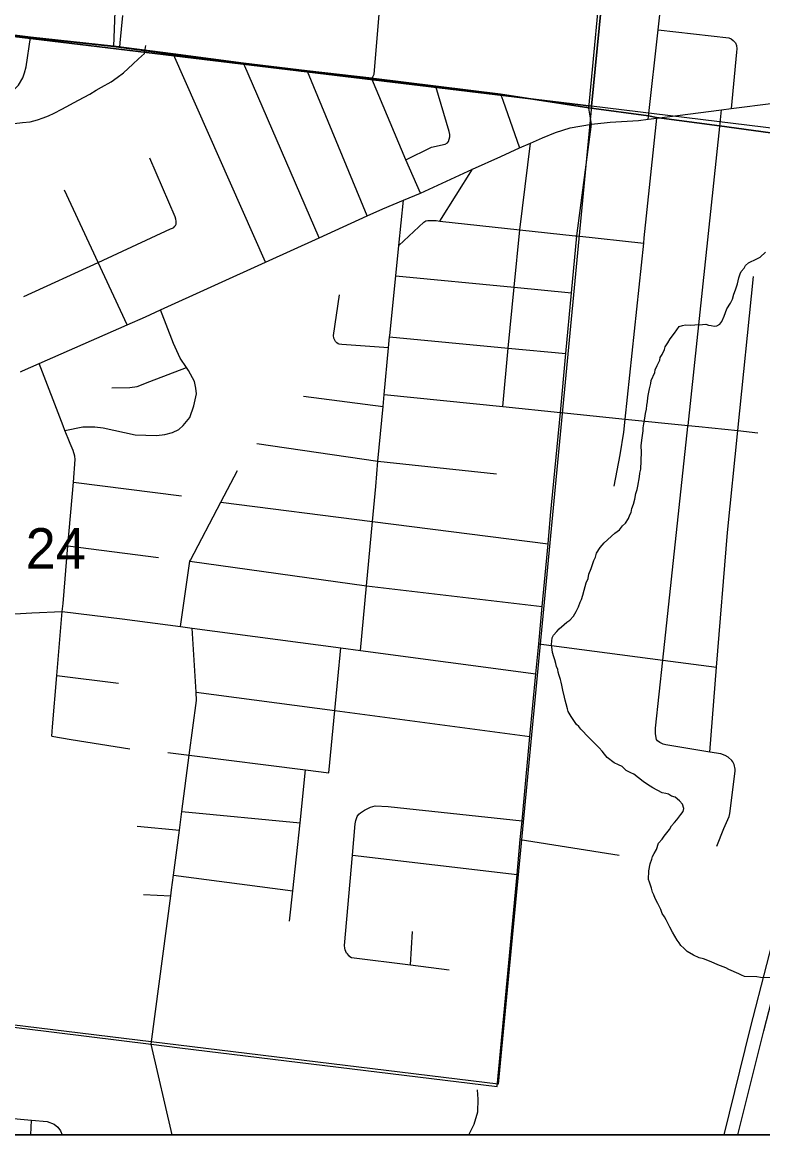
# Model space of a CAD drawing. Extents: x -18.8 to 34, y 0 to 22.
# Drawn here: x 26.484 to 27.251, y 14.1 to 15.251 of the extents above; entities that cross this region are included whole.
import ezdxf

# ---------------------------------------------------------------- set-up
doc = ezdxf.new("R2010")
doc.units = 0
for name, color, linetype in [('GM_X_City_Street', 7, 'Continuous'), ('GM_X_Corporation', 7, 'Continuous'), ('GM_X_County_Road', 7, 'Continuous'), ('GM_X_Interstate_Route', 7, 'Continuous'), ('GM_X_Minor_River', 7, 'Continuous'), ('GM_X_Section', 7, 'Continuous'), ('GM_X_Section_Text', 7, 'Continuous'), ('GM_X_State_Route', 7, 'Continuous'), ('GM_X_US_Route', 7, 'Continuous'), ('SH_Data', 7, 'Continuous')]:
    doc.layers.add(name, color=color, linetype=linetype)

msp = doc.modelspace()

# ---------------------------------------------------------------- linework, layer by layer
at = {"layer": 'GM_X_City_Street'}
for p, q in [((26.736, 15.0031), (26.6406, 15.218)), ((26.7915, 15.0283), (26.7136, 15.2083)), ((26.8413, 15.051), (26.7795, 15.2004)), ((26.9163, 15.0456), (26.9503, 15.0993)), ((26.7752, 14.8642), (26.8577, 14.8535)), ((26.727, 14.8152), (26.8524, 14.797)), ((26.8524, 14.797), (26.9751, 14.784)), ((26.5371, 14.7752), (26.649, 14.7613)), ((26.5315, 14.7094), (26.6252, 14.6975)), ((26.5201, 14.5751), (26.5837, 14.5672)), ((26.6494, 14.4344), (26.772, 14.4227)), ((26.603, 14.4194), (26.6469, 14.4152)), ((26.9997, 14.4055), (27.1019, 14.3893)), ((26.8259, 14.3895), (26.9965, 14.3694)), ((26.6407, 14.3685), (26.7642, 14.3525)), ((26.6096, 14.3485), (26.6379, 14.3474)), ((26.8861, 14.2758), (26.8882, 14.3105)), ((26.4932, 14.1), (26.4938, 14.1152))]:
    msp.add_line(p, q, dxfattribs=at)
for points in [[(26.8963, 15.0744), (26.8812, 15.109), (26.8462, 15.1929), (26.8485, 15.1975), (26.8535, 15.2593), (26.8555, 15.2999), (26.8567, 15.3119), (26.8612, 15.3601), (26.8647, 15.3971), (26.8672, 15.4241), (26.8704, 15.4585), (26.8743, 15.5003), (26.8746, 15.5028), (26.8805, 15.5609), (26.8814, 15.5692), (26.8867, 15.6209), (26.8911, 15.6641), (26.8918, 15.6706), (26.8927, 15.6799)], [(26.5789, 15.2261), (26.5845, 15.3712), (26.584, 15.3808), (26.583, 15.3869), (26.5816, 15.3903), (26.5618, 15.4174), (26.5597, 15.4247), (26.5584, 15.4306), (26.5581, 15.4354), (26.565, 15.5024), (26.5682, 15.533), (26.5681, 15.5357), (26.5675, 15.5383), (26.5659, 15.5403), (26.5642, 15.5415), (26.396, 15.5631), (26.3903, 15.5617), (26.3856, 15.5577), (26.382, 15.5513), (26.3761, 15.4987)], [(27.1321, 15.1509), (27.1324, 15.1537), (27.1424, 15.2433), (27.1501, 15.3116)], [(27.1424, 15.2433), (27.2154, 15.2352), (27.2181, 15.234), (27.22, 15.2325), (27.2223, 15.2301), (27.2233, 15.2274), (27.2238, 15.2239), (27.2236, 15.2203), (27.2179, 15.162)], [(26.4216, 15.1701), (26.4508, 15.169), (26.4582, 15.1706), (26.4634, 15.1725), (26.4723, 15.1779), (26.4802, 15.1862), (26.4847, 15.1938), (26.4867, 15.1989), (26.4884, 15.2053), (26.4929, 15.2355)], [(26.8812, 15.109), (26.9078, 15.122), (26.9219, 15.1252), (26.9242, 15.1264), (26.9253, 15.1278), (26.9262, 15.1303), (26.9267, 15.1327), (26.9266, 15.1352), (26.9259, 15.1384), (26.9123, 15.1847)], [(27.0968, 14.7713), (27.1029, 14.8035), (27.1067, 14.827), (27.1081, 14.8406), (27.1274, 15.0226), (27.128, 15.0281), (27.141, 15.1521)], [(27.2031, 14.3986), (27.2104, 14.4169), (27.2157, 14.4295), (27.2165, 14.4325), (27.2219, 14.4761), (27.2221, 14.4784), (27.2211, 14.4833), (27.2198, 14.4859), (27.2186, 14.4874), (27.2147, 14.4906), (27.2116, 14.4924), (27.2072, 14.4942), (27.1957, 14.4961), (27.1504, 14.5035), (27.1475, 14.5043), (27.144, 14.5059), (27.1418, 14.5075), (27.1408, 14.5091), (27.1402, 14.5109), (27.1396, 14.5154), (27.1396, 14.5208), (27.1472, 14.5912), (27.1732, 14.8331), (27.1733, 14.8339), (27.2061, 15.1435), (27.2079, 15.1607)], [(26.9815, 14.8535), (26.9873, 14.9141), (26.9935, 14.9771), (26.9993, 15.0365), (27.0103, 15.1263)], [(26.6435, 15.0422), (26.6435, 15.0453), (26.6432, 15.0475), (26.6425, 15.0498), (26.6161, 15.1106)], [(26.5927, 14.9382), (26.5627, 15.0028), (26.5279, 15.0776)], [(26.85, 14.771), (26.8524, 14.797), (26.8577, 14.8535), (26.8589, 14.8661), (26.8634, 14.9145), (26.8644, 14.9256), (26.8646, 14.9272), (26.8708, 14.9888), (26.874, 15.0203), (26.8787, 15.0671)], [(26.486, 14.9674), (26.5627, 15.0028), (26.6377, 15.0374), (26.6398, 15.0383), (26.641, 15.039), (26.6421, 15.0402), (26.6429, 15.041), (26.6435, 15.0422)], [(26.874, 15.0203), (26.8997, 15.0443), (26.902, 15.0458), (26.9039, 15.0461), (26.9127, 15.046), (26.9163, 15.0456), (26.9993, 15.0365), (27.0565, 15.0303), (27.0583, 15.0301), (27.1274, 15.0226)], [(26.8708, 14.9888), (26.9935, 14.9771), (27.0528, 14.9714)], [(27.1957, 14.4961), (27.2028, 14.5839), (27.2141, 14.7234), (27.2247, 14.8287), (27.2409, 14.9883)], [(26.8634, 14.9145), (26.8151, 14.9178), (26.8123, 14.9182), (26.8111, 14.9186), (26.8098, 14.9194), (26.8085, 14.9208), (26.8076, 14.9222), (26.8068, 14.9245), (26.8065, 14.927), (26.8124, 14.9691)], [(26.5283, 14.8289), (26.5469, 14.8327), (26.5592, 14.8327), (26.5678, 14.8316), (26.6011, 14.8242), (26.6231, 14.8235), (26.6319, 14.8248), (26.6398, 14.8266), (26.6463, 14.83), (26.6509, 14.834), (26.6575, 14.8422), (26.6619, 14.8543), (26.6644, 14.8668), (26.664, 14.8727), (26.6626, 14.8794), (26.6564, 14.8909), (26.6543, 14.8939), (26.6475, 14.9036), (26.6409, 14.9189), (26.6272, 14.9536)], [(26.8644, 14.9256), (26.9873, 14.9141), (27.0469, 14.9085)], [(26.5317, 14.8204), (26.5283, 14.8289), (26.5265, 14.8335), (26.5016, 14.898)], [(26.5768, 14.8729), (26.5957, 14.8733), (26.603, 14.8743), (26.6163, 14.8794), (26.6543, 14.8939)], [(26.8589, 14.8661), (26.9815, 14.8535), (27.0412, 14.8474), (27.0421, 14.8473), (27.1081, 14.8406), (27.1733, 14.8339), (27.1846, 14.8328), (27.2247, 14.8287), (27.2456, 14.8265)], [(26.5148, 14.5125), (26.5156, 14.5223), (26.5201, 14.5751), (26.5257, 14.6414), (26.5265, 14.6498), (26.5315, 14.7094), (26.5371, 14.7752), (26.5391, 14.7989), (26.5388, 14.8021), (26.5368, 14.808), (26.5338, 14.8152), (26.5317, 14.8204)], [(26.648, 14.6259), (26.6577, 14.6935), (26.6583, 14.6946), (26.6898, 14.7548), (26.7069, 14.7875)], [(26.8342, 14.6012), (26.8405, 14.668), (26.8467, 14.7347), (26.85, 14.771)], [(26.6898, 14.7548), (26.8467, 14.7347), (27.0284, 14.7115)], [(26.6577, 14.6935), (26.8405, 14.668), (27.0223, 14.6467)], [(26.3416, 14.6564), (26.4645, 14.6385), (26.4941, 14.64), (26.5257, 14.6414), (26.5878, 14.6339), (26.648, 14.6259), (26.66, 14.6243), (26.8139, 14.6039), (26.8342, 14.6012), (27.0158, 14.577)], [(26.6175, 14.1937), (26.6379, 14.3474), (26.6387, 14.3536), (26.6407, 14.3685), (26.6469, 14.4152), (26.6494, 14.4344), (26.6571, 14.4928), (26.6646, 14.5494), (26.6641, 14.5579), (26.66, 14.6243)], [(26.8015, 14.4747), (26.8076, 14.5389), (26.8139, 14.6039)], [(27.0187, 14.608), (27.1472, 14.5912), (27.2028, 14.5839)], [(26.6641, 14.5579), (26.8076, 14.5389), (27.0097, 14.512)], [(26.5148, 14.5125), (26.535, 14.5092), (26.5956, 14.4993)], [(26.635, 14.4956), (26.6571, 14.4928), (26.7773, 14.4777), (26.8015, 14.4747)], [(26.7607, 14.3209), (26.7642, 14.3525), (26.772, 14.4227), (26.7773, 14.4777)], [(26.8385, 14.4359), (26.8447, 14.4391), (26.8495, 14.4403), (26.8628, 14.4397), (27.0015, 14.4248)], [(26.8199, 14.2878), (26.8186, 14.2913), (26.8181, 14.2931), (26.8177, 14.2958), (26.8259, 14.3895), (26.8287, 14.4217), (26.8295, 14.4253), (26.8308, 14.4292), (26.8325, 14.4317), (26.8342, 14.4333), (26.8385, 14.4359)], [(26.8199, 14.2878), (26.8223, 14.2852), (26.8251, 14.2835), (26.8861, 14.2758), (26.9259, 14.2708)], [(26.2965, 14.1641), (26.3782, 14.1282), (26.3794, 14.1276), (26.3949, 14.1242), (26.441, 14.12), (26.4938, 14.1152), (26.5101, 14.1137), (26.5172, 14.1109), (26.5212, 14.1077), (26.5239, 14.1039), (26.5257, 14.1)]]:
    msp.add_lwpolyline(points, dxfattribs=at)
at = {"layer": 'GM_X_Corporation'}
msp.add_lwpolyline([(26.5879, 15.2584), (26.5853, 15.2299), (26.5848, 15.2255), (26.5155, 15.2332), (26.2232, 15.267)], dxfattribs=at)
at = {"layer": 'GM_X_County_Road'}
for p, q in [((26.512, 15.2334), (26.5694, 15.2271)), ((26.5694, 15.2271), (26.5789, 15.2261)), ((27.0284, 14.7115), (27.0311, 14.7407)), ((26.6393, 14.1), (26.6175, 14.1937)), ((26.6175, 14.1937), (26.6474, 14.1901)), ((26.6474, 14.1901), (26.9757, 14.1499))]:
    msp.add_line(p, q, dxfattribs=at)
for points in [[(27.0734, 15.1459), (27.0707, 15.1623), (27.0854, 15.3195), (27.0873, 15.3399), (27.0881, 15.3471)], [(26.2587, 15.2645), (26.4929, 15.2355), (26.512, 15.2334)], [(26.5789, 15.2261), (26.6406, 15.218), (26.7136, 15.2083), (26.7795, 15.2004), (26.8462, 15.1929)], [(26.8462, 15.1929), (26.8484, 15.1926), (26.9123, 15.1847), (26.9639, 15.1782)], [(26.9639, 15.1782), (26.9794, 15.1763), (26.9817, 15.1708), (26.999, 15.1215)], [(27.0311, 14.7407), (27.0412, 14.8474), (27.0469, 14.9085), (27.0528, 14.9714), (27.0583, 15.0301), (27.0734, 15.1459)], [(27.0033, 14.4442), (27.0097, 14.512), (27.0158, 14.577), (27.0187, 14.608), (27.0223, 14.6467), (27.0284, 14.7115)], [(26.9757, 14.1499), (26.9965, 14.3694), (26.9997, 14.4055), (27.0015, 14.4248), (27.0033, 14.4442)], [(25.7686, 14.2962), (25.7707, 14.296), (25.7764, 14.2955), (25.8909, 14.285), (25.9424, 14.2803), (25.9769, 14.2771), (26.0265, 14.2726), (26.1168, 14.2643), (26.1542, 14.1933), (26.3053, 14.2325), (26.4528, 14.2142), (26.6175, 14.1937)]]:
    msp.add_lwpolyline(points, dxfattribs=at)
at = {"layer": 'GM_X_Interstate_Route'}
msp.add_line((27.2248, 14.1), (27.2334, 14.1345), dxfattribs=at)
for points in [[(27.2334, 14.1345), (27.2518, 14.2077), (27.2854, 14.3384), (27.2992, 14.3878), (27.311, 14.4176), (27.322, 14.4391), (27.3282, 14.4512)], [(27.2108, 14.1), (27.2379, 14.2107), (27.2717, 14.3417)]]:
    msp.add_lwpolyline(points, dxfattribs=at)
at = {"layer": 'GM_X_Minor_River'}
for points in [[(26.5664, 15.184), (26.5762, 15.1897), (26.5824, 15.194), (26.5891, 15.1991), (26.5985, 15.2078), (26.6045, 15.2136), (26.6108, 15.2191), (26.6122, 15.2274)], [(26.476, 15.1464), (26.4844, 15.1475), (26.4925, 15.1483), (26.5001, 15.1503), (26.5059, 15.1523), (26.5113, 15.1544), (26.5171, 15.1572), (26.5253, 15.1614), (26.5424, 15.1706), (26.554, 15.177), (26.5606, 15.1809), (26.5664, 15.184)], [(27.2326, 14.9994), (27.2357, 15.0023), (27.2446, 15.0065), (27.2481, 15.0083), (27.2533, 15.0134)], [(27.0387, 14.5815), (27.0373, 14.5846), (27.0363, 14.5877), (27.0353, 14.5915), (27.0343, 14.5946), (27.033, 14.5992), (27.0327, 14.6023), (27.0321, 14.6072), (27.0323, 14.6107), (27.0328, 14.6141), (27.034, 14.617), (27.0376, 14.6207), (27.04, 14.6236), (27.0451, 14.628), (27.0479, 14.6305), (27.051, 14.6327), (27.0546, 14.6367), (27.0574, 14.6415), (27.0599, 14.6464), (27.0616, 14.6512), (27.0629, 14.6538), (27.0645, 14.6583), (27.0659, 14.6636), (27.0677, 14.6711), (27.0698, 14.6756), (27.0707, 14.6801), (27.0729, 14.6861), (27.0745, 14.6902), (27.0758, 14.6943), (27.0775, 14.6977), (27.0784, 14.7018), (27.0824, 14.7077), (27.0864, 14.7125), (27.0975, 14.7227), (27.1025, 14.7259), (27.1054, 14.73), (27.1085, 14.7329), (27.1117, 14.7377), (27.113, 14.7414), (27.1143, 14.744), (27.1152, 14.7482), (27.1169, 14.7527), (27.1182, 14.7579), (27.1192, 14.7636), (27.1205, 14.7677), (27.1214, 14.7711), (27.1229, 14.7809), (27.1235, 14.7847), (27.1244, 14.7888), (27.1251, 14.8063), (27.1249, 14.8128), (27.1256, 14.8188), (27.1267, 14.8286), (27.1268, 14.8317), (27.1277, 14.8358), (27.1287, 14.8415), (27.1293, 14.8464), (27.1302, 14.8509), (27.1308, 14.8551), (27.1313, 14.8585), (27.1318, 14.863), (27.1324, 14.8668), (27.1333, 14.8721), (27.1347, 14.8773), (27.1352, 14.8807), (27.1389, 14.8889), (27.1394, 14.8916), (27.1415, 14.896), (27.144, 14.9016), (27.1445, 14.9043), (27.1465, 14.9076), (27.149, 14.9128), (27.1495, 14.9155), (27.1523, 14.9195), (27.1547, 14.9236), (27.1592, 14.9295), (27.164, 14.9365), (27.1674, 14.9375), (27.1705, 14.9382), (27.1758, 14.9379), (27.1804, 14.9381), (27.1884, 14.9385), (27.1918, 14.9388), (27.1944, 14.9379), (27.1971, 14.9374), (27.2005, 14.9369), (27.2032, 14.9372), (27.2063, 14.9389), (27.2083, 14.9415), (27.2108, 14.9471), (27.2133, 14.9546), (27.2174, 14.9605), (27.2194, 14.9646), (27.2208, 14.9699), (27.2225, 14.9744), (27.2246, 14.9807), (27.226, 14.9868), (27.2273, 14.9909), (27.2282, 14.9935), (27.2313, 14.9968), (27.2326, 14.9994)], [(27.2596, 14.2623), (27.2482, 14.2627), (27.2444, 14.2633), (27.2319, 14.2638), (27.2285, 14.2651), (27.2259, 14.2667), (27.2154, 14.2709), (27.2125, 14.2726), (27.2098, 14.2738), (27.2042, 14.276), (27.1971, 14.2789), (27.1893, 14.2819), (27.1847, 14.2832), (27.1788, 14.2858), (27.1725, 14.2898), (27.1688, 14.293), (27.1659, 14.2958), (27.1641, 14.2985), (27.1619, 14.3013), (27.1573, 14.3095), (27.1544, 14.3149), (27.1506, 14.3223), (27.1488, 14.3254), (27.1466, 14.3289), (27.1453, 14.3331), (27.1439, 14.3359), (27.1421, 14.3393), (27.1393, 14.3444), (27.1379, 14.3483), (27.1365, 14.351), (27.1355, 14.3552), (27.1335, 14.3614), (27.1324, 14.3641), (27.1328, 14.3732), (27.1342, 14.3803), (27.1359, 14.3852), (27.1364, 14.3878), (27.1381, 14.3912), (27.1405, 14.3953), (27.1426, 14.4016), (27.1466, 14.406), (27.1486, 14.409), (27.1542, 14.416), (27.1563, 14.4197), (27.1594, 14.423), (27.1618, 14.4259), (27.1638, 14.4285), (27.1659, 14.4315), (27.1683, 14.4344), (27.1688, 14.4378), (27.1674, 14.442), (27.1645, 14.4456), (27.1601, 14.4492), (27.1563, 14.4505), (27.153, 14.4525), (27.1504, 14.453), (27.1466, 14.4539), (27.1369, 14.4589), (27.1314, 14.4625), (27.1269, 14.4654), (27.1173, 14.473), (27.114, 14.4747), (27.1091, 14.4768), (27.1051, 14.4811), (27.1014, 14.4828), (27.0969, 14.4849), (27.0895, 14.4905), (27.087, 14.494), (27.0844, 14.4968), (27.0812, 14.5003), (27.0738, 14.5079), (27.068, 14.5138), (27.0651, 14.517), (27.0622, 14.5197), (27.0604, 14.5225), (27.0578, 14.5245), (27.0524, 14.5327), (27.0492, 14.5381), (27.0485, 14.5408), (27.0472, 14.5458), (27.0462, 14.5497), (27.0456, 14.5527), (27.0436, 14.56), (27.0427, 14.5654), (27.042, 14.5685), (27.0414, 14.5711), (27.04, 14.5754), (27.039, 14.5788), (27.0387, 14.5815)], [(26.9465, 14.1), (26.9518, 14.1109), (26.9558, 14.1238), (26.956, 14.1367), (26.9555, 14.1466)]]:
    msp.add_lwpolyline(points, dxfattribs=at)
at = {"layer": 'GM_X_Section'}
for points in [[(26.1891, 16.2904), (27.1734, 16.1828), (27.0735, 15.1646), (26.092, 15.283)], [(27.1734, 16.1828), (28.2177, 16.0426), (28.1139, 15.0373), (27.0735, 15.1646)], [(26.092, 15.283), (27.0735, 15.1646), (26.9768, 14.1523), (25.984, 14.2733)]]:
    msp.add_lwpolyline(points, close=True, dxfattribs=at)
at = {"layer": 'GM_X_State_Route'}
for p, q in [((27.2179, 15.162), (27.2617, 15.1677)), ((27.1321, 15.1509), (27.141, 15.1521)), ((27.141, 15.1521), (27.2079, 15.1607)), ((27.2079, 15.1607), (27.2179, 15.162)), ((26.999, 15.1215), (27.0103, 15.1263)), ((26.8963, 15.0744), (26.9503, 15.0993)), ((26.8787, 15.0671), (26.8963, 15.0744)), ((26.7915, 15.0283), (26.8413, 15.051)), ((26.736, 15.0031), (26.7915, 15.0283)), ((26.6272, 14.9536), (26.736, 15.0031)), ((26.5016, 14.898), (26.5927, 14.9382))]:
    msp.add_line(p, q, dxfattribs=at)
for points in [[(27.2588, 15.1367), (27.2058, 15.1441), (27.1408, 15.1526), (27.1322, 15.1543), (27.0705, 15.1628), (26.9792, 15.1768), (26.9121, 15.1852), (26.8481, 15.1931), (26.846, 15.1934), (26.7792, 15.201), (26.7133, 15.2089), (26.6403, 15.2186), (26.5787, 15.2266), (26.4927, 15.236), (26.2243, 15.2693), (26.2097, 15.2712), (26.0473, 15.2878), (25.8906, 15.3026)], [(25.8906, 15.3026), (26.0473, 15.2878), (26.2097, 15.2712), (26.2243, 15.2693), (26.4927, 15.236), (26.5787, 15.2266), (26.6403, 15.2186), (26.7133, 15.2089), (26.7792, 15.201), (26.846, 15.1934), (26.8481, 15.1931), (26.9121, 15.1852), (26.9792, 15.1768), (27.0705, 15.1628), (27.1322, 15.1543), (27.1408, 15.1526), (27.2058, 15.1441), (27.2588, 15.1367)], [(27.0103, 15.1263), (27.0225, 15.1317), (27.036, 15.1371), (27.0514, 15.1422), (27.0734, 15.1459)], [(27.0734, 15.1459), (27.0897, 15.1477), (27.0927, 15.1478)], [(27.0927, 15.1478), (27.1219, 15.1496), (27.1321, 15.1509)], [(26.9503, 15.0993), (26.9796, 15.1123), (26.999, 15.1215)], [(26.8413, 15.051), (26.8573, 15.0583), (26.8787, 15.0671)], [(26.5927, 14.9382), (26.6119, 14.9466), (26.6272, 14.9536)], [(26.4825, 14.8895), (26.4844, 14.8904), (26.5016, 14.898)], [(23.9223, 14.1), (30.3167, 14.1)]]:
    msp.add_lwpolyline(points, dxfattribs=at)
at = {"layer": 'GM_X_US_Route'}
for p, q in [((27.2179, 15.162), (27.2617, 15.1677)), ((27.1321, 15.1509), (27.141, 15.1521)), ((27.141, 15.1521), (27.2079, 15.1607)), ((27.2079, 15.1607), (27.2179, 15.162)), ((26.999, 15.1215), (27.0103, 15.1263)), ((26.8963, 15.0744), (26.9503, 15.0993)), ((26.8787, 15.0671), (26.8963, 15.0744)), ((26.7915, 15.0283), (26.8413, 15.051)), ((26.736, 15.0031), (26.7915, 15.0283)), ((26.6272, 14.9536), (26.736, 15.0031)), ((26.5016, 14.898), (26.5927, 14.9382))]:
    msp.add_line(p, q, dxfattribs=at)
for points in [[(27.0103, 15.1263), (27.0225, 15.1317), (27.036, 15.1371), (27.0514, 15.1422), (27.0734, 15.1459)], [(27.0734, 15.1459), (27.0897, 15.1477), (27.0927, 15.1478)], [(27.0927, 15.1478), (27.1219, 15.1496), (27.1321, 15.1509)], [(26.9503, 15.0993), (26.9796, 15.1123), (26.999, 15.1215)], [(26.8413, 15.051), (26.8573, 15.0583), (26.8787, 15.0671)], [(26.5927, 14.9382), (26.6119, 14.9466), (26.6272, 14.9536)], [(26.4825, 14.8895), (26.4844, 14.8904), (26.5016, 14.898)]]:
    msp.add_lwpolyline(points, dxfattribs=at)
at = {"layer": 'SH_Data'}
msp.add_lwpolyline([(23.5167, 20.9), (30.3167, 20.9), (30.3167, 14.1), (23.5167, 14.1)], close=True, dxfattribs=at)

# ---------------------------------------------------------------- texts
at = {"layer": 'GM_X_Section_Text'}
msp.add_text('24', height=0.04186, rotation=0, dxfattribs=at).set_placement((26.4878, 14.6859))

doc.saveas('drawing.dxf')
